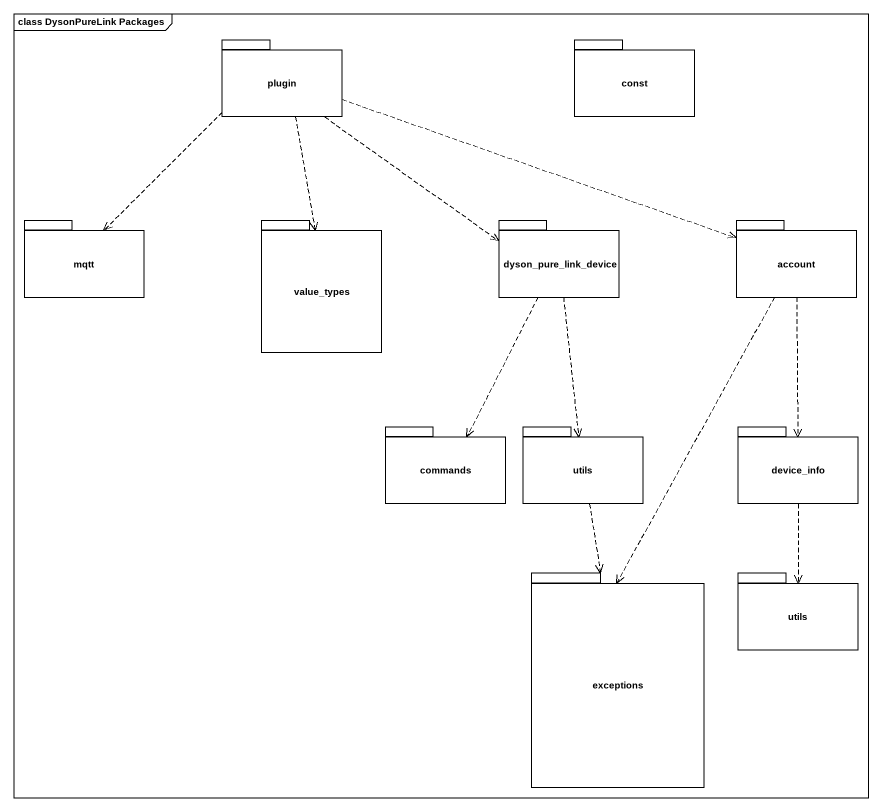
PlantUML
@startuml
mainframe class DysonPureLink Packages
package plugin {
}
package const {
}
package mqtt {
}
package value_types {
}
package dyson_pure_link_device {
}
package account {
}
package commands {
}
package utils {
}
package device_info {
}
package exceptions {
}
package "utils" as utils_2 {
}
plugin ..> mqtt
plugin ..> value_types
plugin ..> dyson_pure_link_device
plugin .right.> account
dyson_pure_link_device ..> commands
dyson_pure_link_device ..> utils
account ..> device_info
account ..> exceptions
utils ..> exceptions
device_info ..> utils_2
@enduml
